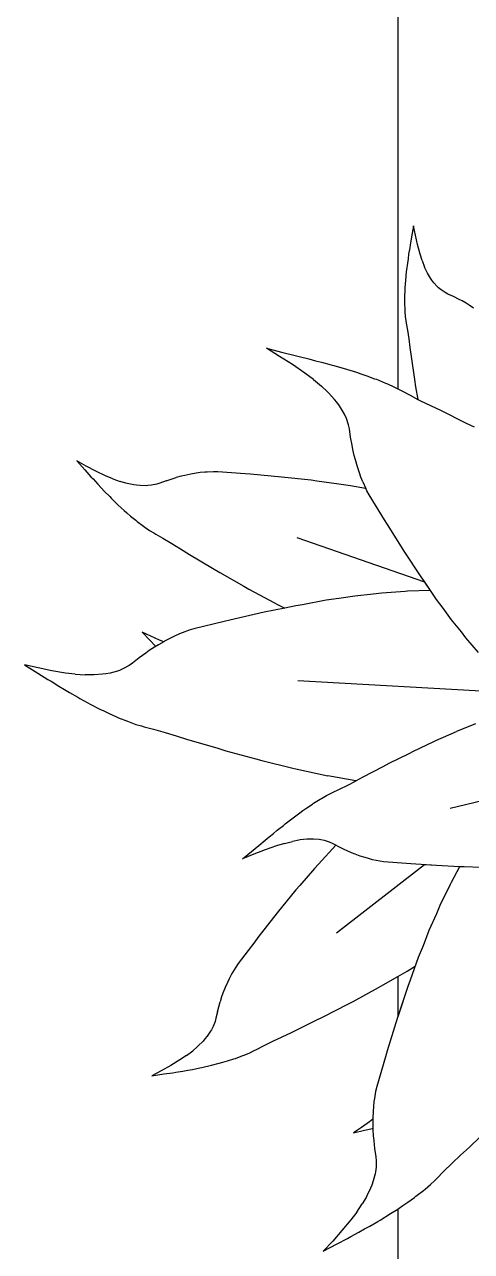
# Model space of a CAD drawing. Header units: metres. Extents: x 244.4 to 340.3, y -4.1 to 64.3.
# Drawn here: x 250.42 to 250.693, y 49.143 to 49.89 of the extents above; entities that cross this region are included whole.
import ezdxf

# ---------------------------------------------------------------- set-up
doc = ezdxf.new("R2010")
doc.units = ezdxf.units.M
doc.layers.add('Edges', color=7, linetype='Continuous')

msp = doc.modelspace()

# ---------------------------------------------------------------- linework, layer by layer
at = {"layer": 'Edges'}
for p, q in [((250.64767, 50.1423), (250.64767, 49.66825)), ((250.65727, 49.76742), (250.65616, 49.76075)), ((250.65845, 49.76167), (250.65727, 49.76742)), ((250.65616, 49.76075), (250.65523, 49.75566)), ((250.65973, 49.75591), (250.65845, 49.76167)), ((250.65504, 49.75402), (250.65433, 49.75011)), ((250.65523, 49.75566), (250.65504, 49.75402)), ((250.66124, 49.75021), (250.65973, 49.75591)), ((250.66252, 49.74619), (250.66124, 49.75021)), ((250.65354, 49.74472), (250.65308, 49.7406)), ((250.65399, 49.74729), (250.65354, 49.74472)), ((250.65433, 49.75011), (250.65399, 49.74729)), ((250.66252, 49.74619), (250.66408, 49.74221)), ((250.65289, 49.73947), (250.65237, 49.73401)), ((250.65308, 49.7406), (250.65289, 49.73947)), ((250.66547, 49.7393), (250.66408, 49.74221)), ((250.66581, 49.73861), (250.66547, 49.7393)), ((250.66766, 49.73547), (250.66581, 49.73861)), ((250.66852, 49.73426), (250.66766, 49.73547)), ((250.65201, 49.7296), (250.65197, 49.72757)), ((250.65237, 49.73401), (250.65201, 49.7296)), ((250.66967, 49.73271), (250.66852, 49.73426)), ((250.67184, 49.73032), (250.66967, 49.73271)), ((250.67254, 49.72967), (250.67184, 49.73032)), ((250.67411, 49.72834), (250.67254, 49.72967)), ((250.67651, 49.72672), (250.67411, 49.72834)), ((250.65183, 49.7213), (250.6518, 49.72042)), ((250.6518, 49.72042), (250.65196, 49.71614)), ((250.65197, 49.72757), (250.65181, 49.72493)), ((250.65181, 49.72493), (250.65183, 49.7213)), ((250.6782, 49.72583), (250.67651, 49.72672)), ((250.68169, 49.72428), (250.6782, 49.72583)), ((250.68505, 49.72258), (250.68169, 49.72428)), ((250.68686, 49.72166), (250.68505, 49.72258)), ((250.68931, 49.72028), (250.68686, 49.72166)), ((250.65196, 49.71614), (250.65204, 49.71526)), ((250.65204, 49.71526), (250.65228, 49.7121)), ((250.69113, 49.71913), (250.68931, 49.72028)), ((250.69392, 49.71736), (250.69113, 49.71913)), ((250.65228, 49.7121), (250.65266, 49.70949)), ((250.65266, 49.70949), (250.65281, 49.70824)), ((250.65281, 49.70824), (250.65356, 49.70395)), ((250.65356, 49.70395), (250.6544, 49.69855)), ((250.6544, 49.69855), (250.65514, 49.69327)), ((250.5757, 49.68794), (250.56769, 49.69294)), ((250.56769, 49.69294), (250.57772, 49.69033)), ((250.65514, 49.69327), (250.65581, 49.68778)), ((250.58357, 49.6829), (250.5757, 49.68794)), ((250.57772, 49.69033), (250.5853, 49.68853)), ((250.5853, 49.68853), (250.58771, 49.68781)), ((250.58771, 49.68781), (250.59346, 49.68649)), ((250.59346, 49.68649), (250.59755, 49.6853)), ((250.59755, 49.6853), (250.60128, 49.68445)), ((250.60128, 49.68445), (250.60715, 49.68276)), ((250.65581, 49.68778), (250.65796, 49.6739)), ((250.59115, 49.67772), (250.58357, 49.6829)), ((250.59634, 49.67386), (250.59115, 49.67772)), ((250.60715, 49.68276), (250.60876, 49.68239)), ((250.60876, 49.68239), (250.61642, 49.68013)), ((250.61642, 49.68013), (250.62249, 49.6783)), ((250.62249, 49.6783), (250.62523, 49.67731)), ((250.62523, 49.67731), (250.62879, 49.67619)), ((250.62879, 49.67619), (250.6336, 49.67436)), ((250.59634, 49.67386), (250.60131, 49.66974)), ((250.60484, 49.66643), (250.60131, 49.66974)), ((250.6336, 49.67436), (250.63476, 49.67397)), ((250.63476, 49.67397), (250.64029, 49.67173)), ((250.64029, 49.67173), (250.6414, 49.6712)), ((250.6414, 49.6712), (250.64537, 49.66945)), ((250.64537, 49.66945), (250.64767, 49.66825)), ((250.64767, 49.66825), (250.64858, 49.66778)), ((250.65796, 49.6739), (250.65858, 49.66949)), ((250.65858, 49.66949), (250.65994, 49.66178)), ((250.60566, 49.66565), (250.60484, 49.66643)), ((250.60926, 49.66169), (250.60566, 49.66565)), ((250.6106, 49.65999), (250.60926, 49.66169)), ((250.64858, 49.66778), (250.6501, 49.66704)), ((250.6501, 49.66704), (250.6552, 49.66425)), ((250.6552, 49.66425), (250.65994, 49.66178)), ((250.65994, 49.66178), (250.66154, 49.66095)), ((250.66154, 49.66095), (250.66762, 49.65797)), ((250.61225, 49.65778), (250.6106, 49.65999)), ((250.61468, 49.65389), (250.61225, 49.65778)), ((250.61528, 49.65269), (250.61468, 49.65389)), ((250.66762, 49.65797), (250.67382, 49.65512)), ((250.67382, 49.65512), (250.68934, 49.64733)), ((250.61646, 49.65011), (250.61528, 49.65269)), ((250.61772, 49.64636), (250.61646, 49.65011)), ((250.61828, 49.64384), (250.61772, 49.64636)), ((250.68934, 49.64733), (250.69418, 49.64503)), ((250.61899, 49.63882), (250.61828, 49.64384)), ((250.61994, 49.63389), (250.61899, 49.63882)), ((250.62041, 49.63128), (250.61994, 49.63389)), ((250.62123, 49.62767), (250.62041, 49.63128)), ((250.45795, 49.62123), (250.45226, 49.62434)), ((250.45226, 49.62434), (250.45714, 49.6189)), ((250.62199, 49.62494), (250.62123, 49.62767)), ((250.62309, 49.62081), (250.62199, 49.62494)), ((250.45714, 49.6189), (250.46083, 49.61469)), ((250.46376, 49.61818), (250.45795, 49.62123)), ((250.4697, 49.61533), (250.46376, 49.61818)), ((250.52156, 49.61632), (250.51799, 49.61553)), ((250.52499, 49.61686), (250.52156, 49.61632)), ((250.5273, 49.6172), (250.52499, 49.61686)), ((250.53009, 49.61747), (250.5273, 49.6172)), ((250.5316, 49.61755), (250.53009, 49.61747)), ((250.53548, 49.61769), (250.5316, 49.61755)), ((250.53813, 49.61761), (250.53548, 49.61769)), ((250.55476, 49.61642), (250.53813, 49.61761)), ((250.55801, 49.61624), (250.55476, 49.61642)), ((250.57697, 49.61455), (250.55801, 49.61624)), ((250.62439, 49.61699), (250.62309, 49.62081)), ((250.62523, 49.61449), (250.62439, 49.61699)), ((250.46083, 49.61469), (250.4621, 49.6134)), ((250.4621, 49.6134), (250.46495, 49.61016)), ((250.46495, 49.61016), (250.46713, 49.60795)), ((250.47407, 49.61347), (250.4697, 49.61533)), ((250.47407, 49.61347), (250.4786, 49.61184)), ((250.4821, 49.61084), (250.4786, 49.61184)), ((250.48294, 49.6106), (250.4821, 49.61084)), ((250.48698, 49.60977), (250.48294, 49.6106)), ((250.48863, 49.60956), (250.48698, 49.60977)), ((250.4908, 49.60932), (250.48863, 49.60956)), ((250.49443, 49.60923), (250.4908, 49.60932)), ((250.49548, 49.6093), (250.49443, 49.60923)), ((250.49776, 49.60952), (250.49548, 49.6093)), ((250.50089, 49.61014), (250.49776, 49.60952)), ((250.50287, 49.61076), (250.50089, 49.61014)), ((250.50672, 49.61223), (250.50287, 49.61076)), ((250.50672, 49.61223), (250.51271, 49.61419)), ((250.51568, 49.61501), (250.51271, 49.61419)), ((250.51799, 49.61553), (250.51568, 49.61501)), ((250.59486, 49.61259), (250.57697, 49.61455)), ((250.59839, 49.61208), (250.59486, 49.61259)), ((250.6119, 49.61028), (250.59839, 49.61208)), ((250.61885, 49.6091), (250.6119, 49.61028)), ((250.6281, 49.60762), (250.61885, 49.6091)), ((250.62639, 49.61155), (250.62523, 49.61449)), ((250.62639, 49.61155), (250.6282, 49.6076)), ((250.46713, 49.60795), (250.46903, 49.60583)), ((250.46903, 49.60583), (250.47225, 49.60262)), ((250.47225, 49.60262), (250.4731, 49.6017)), ((250.4731, 49.6017), (250.47746, 49.5975)), ((250.6282, 49.6076), (250.6281, 49.60762)), ((250.62885, 49.60618), (250.6282, 49.6076)), ((250.63024, 49.60369), (250.62885, 49.60618)), ((250.63964, 49.58852), (250.63024, 49.60369)), ((250.47746, 49.5975), (250.48103, 49.59415)), ((250.48103, 49.59415), (250.48276, 49.5927)), ((250.48276, 49.5927), (250.48496, 49.59073)), ((250.48496, 49.59073), (250.48814, 49.5882)), ((250.48814, 49.5882), (250.4889, 49.58756)), ((250.4889, 49.58756), (250.49276, 49.58467)), ((250.64135, 49.58558), (250.63964, 49.58852)), ((250.49276, 49.58467), (250.49359, 49.58412)), ((250.49359, 49.58412), (250.49655, 49.58207)), ((250.49655, 49.58207), (250.49912, 49.58051)), ((250.49912, 49.58051), (250.50034, 49.57974)), ((250.50034, 49.57974), (250.50466, 49.57726)), ((250.65195, 49.56891), (250.64135, 49.58558)), ((250.50466, 49.57726), (250.51008, 49.57406)), ((250.51008, 49.57406), (250.51534, 49.57086)), ((250.66424, 49.5505), (250.58639, 49.57761)), ((250.51534, 49.57086), (250.52076, 49.56745)), ((250.52076, 49.56745), (250.53482, 49.55917)), ((250.66185, 49.55383), (250.65195, 49.56891)), ((250.53482, 49.55917), (250.53925, 49.55648)), ((250.53925, 49.55648), (250.55392, 49.5482)), ((250.66393, 49.55095), (250.66185, 49.55383)), ((250.67134, 49.54012), (250.66393, 49.55095)), ((250.6677, 49.54545), (250.66424, 49.5505)), ((250.55392, 49.5482), (250.55701, 49.54641)), ((250.55701, 49.54641), (250.57261, 49.53804)), ((250.62159, 49.5421), (250.61171, 49.54058)), ((250.63262, 49.54329), (250.62159, 49.5421)), ((250.63806, 49.54395), (250.63262, 49.54329)), ((250.65224, 49.54495), (250.63806, 49.54395)), ((250.6536, 49.54506), (250.65224, 49.54495)), ((250.6677, 49.54545), (250.6536, 49.54506)), ((250.57884, 49.53482), (250.56623, 49.53223)), ((250.57261, 49.53804), (250.57407, 49.53723)), ((250.57407, 49.53723), (250.57884, 49.53482)), ((250.58571, 49.53624), (250.57884, 49.53482)), ((250.58959, 49.53688), (250.58571, 49.53624)), ((250.60415, 49.53953), (250.58959, 49.53688)), ((250.61171, 49.54058), (250.60415, 49.53953)), ((250.67541, 49.53474), (250.67134, 49.54012)), ((250.68045, 49.52775), (250.67541, 49.53474)), ((250.54188, 49.52659), (250.52347, 49.52212)), ((250.54541, 49.52753), (250.54188, 49.52659)), ((250.56623, 49.53223), (250.54541, 49.52753)), ((250.68642, 49.52032), (250.68045, 49.52775)), ((250.49724, 49.51777), (250.49193, 49.52024)), ((250.49193, 49.52024), (250.49662, 49.51538)), ((250.51476, 49.5191), (250.51176, 49.51778)), ((250.51639, 49.51973), (250.51476, 49.5191)), ((250.52057, 49.52128), (250.51639, 49.51973)), ((250.52347, 49.52212), (250.52057, 49.52128)), ((250.68922, 49.51669), (250.68642, 49.52032)), ((250.49662, 49.51538), (250.50015, 49.5116)), ((250.50263, 49.51536), (250.49724, 49.51777)), ((250.50192, 49.51244), (250.49947, 49.51099)), ((250.50015, 49.5116), (250.50028, 49.51147)), ((250.50513, 49.51436), (250.50192, 49.51244)), ((250.50513, 49.51436), (250.50263, 49.51536)), ((250.50566, 49.51468), (250.50513, 49.51436)), ((250.50932, 49.51655), (250.50566, 49.51468)), ((250.51176, 49.51778), (250.50932, 49.51655)), ((250.69697, 49.50775), (250.68922, 49.51669)), ((250.49015, 49.50444), (250.48621, 49.50129)), ((250.49421, 49.50736), (250.49015, 49.50444)), ((250.49636, 49.50894), (250.49421, 49.50736)), ((250.49947, 49.51099), (250.49636, 49.50894)), ((250.42864, 49.4984), (250.42035, 49.50023)), ((250.42035, 49.50023), (250.42846, 49.49527)), ((250.43694, 49.49668), (250.42864, 49.4984)), ((250.44525, 49.49527), (250.43694, 49.49668)), ((250.47689, 49.49647), (250.47261, 49.4953)), ((250.47811, 49.49692), (250.47689, 49.49647)), ((250.48069, 49.49799), (250.47811, 49.49692)), ((250.48411, 49.49984), (250.48069, 49.49799)), ((250.48621, 49.50129), (250.48411, 49.49984)), ((250.42846, 49.49527), (250.43454, 49.4914)), ((250.43454, 49.4914), (250.43657, 49.49028)), ((250.43657, 49.49028), (250.44122, 49.4873)), ((250.45121, 49.49452), (250.44525, 49.49527)), ((250.45121, 49.49452), (250.45724, 49.49412)), ((250.46179, 49.49411), (250.45724, 49.49412)), ((250.46286, 49.49411), (250.46179, 49.49411)), ((250.46794, 49.49451), (250.46286, 49.49411)), ((250.46998, 49.49483), (250.46794, 49.49451)), ((250.47261, 49.4953), (250.46998, 49.49483)), ((250.72559, 49.48261), (250.58692, 49.4906)), ((250.44122, 49.4873), (250.44468, 49.48536)), ((250.44468, 49.48536), (250.44772, 49.48343)), ((250.44772, 49.48343), (250.45275, 49.48063)), ((250.45275, 49.48063), (250.45408, 49.4798)), ((250.45408, 49.4798), (250.46075, 49.4762)), ((250.46075, 49.4762), (250.46613, 49.47336)), ((250.46613, 49.47336), (250.46867, 49.47219)), ((250.46867, 49.47219), (250.47191, 49.47057)), ((250.47191, 49.47057), (250.47648, 49.46859)), ((250.47648, 49.46859), (250.47757, 49.46808)), ((250.47757, 49.46808), (250.483, 49.46591)), ((250.483, 49.46591), (250.48415, 49.46553)), ((250.48415, 49.46553), (250.4882, 49.46407)), ((250.4882, 49.46407), (250.49165, 49.46307)), ((250.49165, 49.46307), (250.49328, 49.46256)), ((250.49328, 49.46256), (250.49896, 49.46107)), ((250.49896, 49.46107), (250.50601, 49.45909)), ((250.67089, 49.45416), (250.68353, 49.45973)), ((250.69509, 49.46441), (250.68353, 49.45973)), ((250.50601, 49.45909), (250.51278, 49.45704)), ((250.51278, 49.45704), (250.51969, 49.45482)), ((250.51969, 49.45482), (250.53744, 49.44972)), ((250.65722, 49.44771), (250.66976, 49.45361)), ((250.66976, 49.45361), (250.67089, 49.45416)), ((250.53744, 49.44972), (250.54299, 49.44803)), ((250.54299, 49.44803), (250.56115, 49.44317)), ((250.64249, 49.44037), (250.65474, 49.44642)), ((250.65474, 49.44642), (250.65722, 49.44771)), ((250.56115, 49.44317), (250.56494, 49.4421)), ((250.56494, 49.4421), (250.58385, 49.43747)), ((250.58385, 49.43747), (250.58561, 49.43702)), ((250.58561, 49.43702), (250.60504, 49.43279)), ((250.62661, 49.43213), (250.63878, 49.43837)), ((250.63878, 49.43837), (250.64249, 49.44037)), ((250.6221, 49.42962), (250.60504, 49.43279)), ((250.61719, 49.42704), (250.62191, 49.42951)), ((250.62191, 49.42951), (250.6221, 49.42962)), ((250.6221, 49.42962), (250.62661, 49.43213)), ((250.60427, 49.42071), (250.60682, 49.42198)), ((250.60682, 49.42198), (250.608, 49.4226)), ((250.608, 49.4226), (250.61215, 49.42454)), ((250.61215, 49.42454), (250.61719, 49.42704)), ((250.72738, 49.42443), (250.67962, 49.41288)), ((250.59228, 49.41331), (250.59567, 49.41552)), ((250.59567, 49.41552), (250.59647, 49.41608)), ((250.59647, 49.41608), (250.60046, 49.41854)), ((250.60046, 49.41854), (250.60132, 49.41901)), ((250.60132, 49.41901), (250.60427, 49.42071)), ((250.57902, 49.40347), (250.58402, 49.40728)), ((250.58402, 49.40728), (250.588, 49.41029)), ((250.588, 49.41029), (250.58991, 49.41158)), ((250.58991, 49.41158), (250.59228, 49.41331)), ((250.57196, 49.3977), (250.57423, 49.39967)), ((250.57423, 49.39967), (250.57804, 49.40262)), ((250.57804, 49.40262), (250.57902, 49.40347)), ((250.56421, 49.39142), (250.5658, 49.39262)), ((250.5658, 49.39262), (250.56931, 49.39565)), ((250.56931, 49.39565), (250.57196, 49.3977)), ((250.57866, 49.39161), (250.5836, 49.39285)), ((250.58734, 49.39355), (250.5836, 49.39285)), ((250.58822, 49.39371), (250.58734, 49.39355)), ((250.59241, 49.39416), (250.58822, 49.39371)), ((250.59411, 49.39422), (250.59241, 49.39416)), ((250.59628, 49.39425), (250.59411, 49.39422)), ((250.59988, 49.39398), (250.59628, 49.39425)), ((250.60093, 49.3938), (250.59988, 49.39398)), ((250.60312, 49.39335), (250.60093, 49.3938)), ((250.60609, 49.39241), (250.60312, 49.39335)), ((250.60795, 49.39159), (250.60609, 49.39241)), ((250.55322, 49.38228), (250.55955, 49.38744)), ((250.56013, 49.38504), (250.55322, 49.38228)), ((250.55955, 49.38744), (250.56421, 49.39142)), ((250.56698, 49.3877), (250.56013, 49.38504)), ((250.5738, 49.39011), (250.56698, 49.3877)), ((250.57866, 49.39161), (250.5738, 49.39011)), ((250.60799, 49.38842), (250.6017, 49.38148)), ((250.61002, 49.39048), (250.60795, 49.39159)), ((250.61002, 49.39048), (250.60799, 49.38842)), ((250.61147, 49.38971), (250.61002, 49.39048)), ((250.61504, 49.38802), (250.61147, 49.38971)), ((250.61692, 49.3871), (250.61504, 49.38802)), ((250.61959, 49.38594), (250.61692, 49.3871)), ((250.62168, 49.38516), (250.61959, 49.38594)), ((250.62482, 49.38394), (250.62168, 49.38516)), ((250.6017, 49.38148), (250.59691, 49.3763)), ((250.66407, 49.37861), (250.61035, 49.33709)), ((250.62785, 49.38299), (250.62482, 49.38394)), ((250.62983, 49.38236), (250.62785, 49.38299)), ((250.63223, 49.38173), (250.62983, 49.38236)), ((250.63679, 49.3808), (250.63223, 49.38173)), ((250.63902, 49.38052), (250.63679, 49.3808)), ((250.65303, 49.37944), (250.63902, 49.38052)), ((250.65569, 49.37916), (250.65303, 49.37944)), ((250.67121, 49.37814), (250.65569, 49.37916)), ((250.67121, 49.37814), (250.66407, 49.37861)), ((250.68532, 49.37743), (250.67121, 49.37814)), ((250.68532, 49.37743), (250.68014, 49.36787)), ((250.6854, 49.37742), (250.68532, 49.37743)), ((250.6882, 49.3774), (250.6854, 49.37742)), ((250.69852, 49.37707), (250.6882, 49.3774)), ((250.59691, 49.3763), (250.58803, 49.36597)), ((250.58568, 49.36329), (250.57426, 49.34937)), ((250.58803, 49.36597), (250.58568, 49.36329)), ((250.67956, 49.36664), (250.67335, 49.35386)), ((250.68014, 49.36787), (250.67956, 49.36664)), ((250.57426, 49.34937), (250.56249, 49.33441)), ((250.67119, 49.34881), (250.66671, 49.33867)), ((250.67335, 49.35386), (250.67119, 49.34881)), ((250.56249, 49.33441), (250.56056, 49.33178)), ((250.66671, 49.33867), (250.66309, 49.32936)), ((250.56056, 49.33178), (250.55049, 49.3185)), ((250.66309, 49.32936), (250.66021, 49.32228)), ((250.55049, 49.3185), (250.54897, 49.31633)), ((250.66021, 49.32228), (250.65523, 49.30834)), ((250.66021, 49.32228), (250.65832, 49.31699)), ((250.54621, 49.3117), (250.54491, 49.30921)), ((250.54697, 49.313), (250.54621, 49.3117)), ((250.54897, 49.31633), (250.54697, 49.313)), ((250.63745, 49.30472), (250.64767, 49.31064)), ((250.64767, 49.31064), (250.65336, 49.31393)), ((250.64767, 49.31064), (250.64767, 49.28608)), ((250.65336, 49.31393), (250.65832, 49.31699)), ((250.54252, 49.30392), (250.54123, 49.3005)), ((250.54394, 49.30709), (250.54252, 49.30392)), ((250.54491, 49.30921), (250.54394, 49.30709)), ((250.62044, 49.29544), (250.63598, 49.30393)), ((250.63598, 49.30393), (250.63745, 49.30472)), ((250.65385, 49.30467), (250.64758, 49.28579)), ((250.65385, 49.30467), (250.64767, 49.28608)), ((250.65523, 49.30834), (250.65385, 49.30467)), ((250.53784, 49.28925), (250.53947, 49.29534)), ((250.54041, 49.29828), (250.53947, 49.29534)), ((250.54123, 49.3005), (250.54041, 49.29828)), ((250.61725, 49.29382), (250.62044, 49.29544)), ((250.53784, 49.28925), (250.53697, 49.28522)), ((250.60231, 49.28606), (250.61725, 49.29382)), ((250.53522, 49.28027), (250.53416, 49.27824)), ((250.53641, 49.28323), (250.53522, 49.28027)), ((250.53697, 49.28522), (250.53641, 49.28323)), ((250.58302, 49.27656), (250.59764, 49.28381)), ((250.59764, 49.28381), (250.60231, 49.28606)), ((250.64758, 49.28579), (250.64124, 49.26541)), ((250.5302, 49.27264), (250.52912, 49.27137)), ((250.53158, 49.27433), (250.5302, 49.27264)), ((250.53364, 49.27732), (250.53158, 49.27433)), ((250.53416, 49.27824), (250.53364, 49.27732)), ((250.57165, 49.27123), (250.57721, 49.27388)), ((250.57721, 49.27388), (250.58302, 49.27656)), ((250.51897, 49.26258), (250.52281, 49.26549)), ((250.52556, 49.26787), (250.52281, 49.26549)), ((250.52622, 49.26844), (250.52556, 49.26787)), ((250.52912, 49.27137), (250.52622, 49.26844)), ((250.55755, 49.26426), (250.56027, 49.26556)), ((250.56027, 49.26556), (250.56158, 49.26616)), ((250.56158, 49.26616), (250.56601, 49.26844)), ((250.56601, 49.26844), (250.57165, 49.27123)), ((250.64124, 49.26541), (250.64028, 49.26188)), ((250.51503, 49.25994), (250.5094, 49.25651)), ((250.51897, 49.26258), (250.51503, 49.25994)), ((250.5342, 49.25669), (250.53896, 49.25786)), ((250.53896, 49.25786), (250.54112, 49.25852)), ((250.54112, 49.25852), (250.54397, 49.25929)), ((250.54397, 49.25929), (250.54782, 49.26056)), ((250.54782, 49.26056), (250.54877, 49.26085)), ((250.54877, 49.26085), (250.5533, 49.26251)), ((250.5533, 49.26251), (250.55422, 49.2629)), ((250.55422, 49.2629), (250.55755, 49.26426)), ((250.64028, 49.26188), (250.63495, 49.2437)), ((250.50367, 49.25332), (250.49796, 49.25024)), ((250.49796, 49.25024), (250.50518, 49.25136)), ((250.5094, 49.25651), (250.50367, 49.25332)), ((250.50518, 49.25136), (250.51072, 49.25215)), ((250.51072, 49.25215), (250.51249, 49.25251)), ((250.51249, 49.25251), (250.51676, 49.25313)), ((250.51676, 49.25313), (250.51981, 49.25375)), ((250.51981, 49.25375), (250.52262, 49.25418)), ((250.52262, 49.25418), (250.52707, 49.25513)), ((250.52707, 49.25513), (250.5283, 49.25533)), ((250.5283, 49.25533), (250.5342, 49.25669)), ((250.63495, 49.2437), (250.63423, 49.24077)), ((250.63349, 49.23638), (250.63321, 49.23465)), ((250.63423, 49.24077), (250.63349, 49.23638)), ((250.6327, 49.22867), (250.63249, 49.22456)), ((250.63286, 49.2314), (250.6327, 49.22867)), ((250.63321, 49.23465), (250.63286, 49.2314)), ((250.63039, 49.22228), (250.62561, 49.21882)), ((250.6325, 49.22394), (250.63039, 49.22228)), ((250.63249, 49.22456), (250.6325, 49.22394)), ((250.63249, 49.22456), (250.63256, 49.2202)), ((250.62561, 49.21882), (250.62081, 49.21546)), ((250.62081, 49.21546), (250.62737, 49.21708)), ((250.62737, 49.21708), (250.6324, 49.21825)), ((250.6324, 49.21825), (250.63258, 49.2183)), ((250.63256, 49.2202), (250.63258, 49.2183)), ((250.63258, 49.2183), (250.63259, 49.21736)), ((250.63259, 49.21736), (250.63281, 49.21364)), ((250.63281, 49.21364), (250.6331, 49.21098)), ((250.69135, 49.20678), (250.70464, 49.21961)), ((250.6331, 49.21098), (250.6336, 49.20601)), ((250.6336, 49.20601), (250.63436, 49.20102)), ((250.68597, 49.20191), (250.69135, 49.20678)), ((250.63436, 49.20102), (250.63457, 49.19849)), ((250.63457, 49.19849), (250.63446, 49.19459)), ((250.68081, 49.19707), (250.68597, 49.20191)), ((250.63388, 49.19054), (250.63275, 49.18625)), ((250.6341, 49.19183), (250.63388, 49.19054)), ((250.63446, 49.19459), (250.6341, 49.19183)), ((250.67144, 49.18778), (250.67557, 49.19195)), ((250.67557, 49.19195), (250.68081, 49.19707)), ((250.63184, 49.18374), (250.6311, 49.18181)), ((250.63275, 49.18625), (250.63184, 49.18374)), ((250.6643, 49.18135), (250.66759, 49.18413)), ((250.66759, 49.18413), (250.67019, 49.18662)), ((250.67019, 49.18662), (250.67144, 49.18778)), ((250.62837, 49.17628), (250.62609, 49.17234)), ((250.62891, 49.17721), (250.62837, 49.17628)), ((250.6311, 49.18181), (250.62891, 49.17721)), ((250.65382, 49.17328), (250.65781, 49.17625)), ((250.65781, 49.17625), (250.6588, 49.17693)), ((250.6588, 49.17693), (250.6634, 49.18055)), ((250.6634, 49.18055), (250.6643, 49.18135)), ((250.62272, 49.16733), (250.62609, 49.17234)), ((250.64337, 49.16643), (250.64767, 49.16914)), ((250.64767, 49.16914), (250.64851, 49.16967)), ((250.64767, 49.16914), (250.64767, 48.40825)), ((250.64851, 49.16967), (250.65079, 49.17129)), ((250.65079, 49.17129), (250.65382, 49.17328)), ((250.6191, 49.16254), (250.61372, 49.15605)), ((250.62272, 49.16733), (250.6191, 49.16254)), ((250.63059, 49.15876), (250.63552, 49.16171)), ((250.63552, 49.16171), (250.63691, 49.16245)), ((250.63691, 49.16245), (250.64337, 49.16643)), ((250.61372, 49.15605), (250.60808, 49.14972)), ((250.61908, 49.15253), (250.62398, 49.15506)), ((250.62398, 49.15506), (250.62739, 49.15709)), ((250.62739, 49.15709), (250.63059, 49.15876)), ((250.60808, 49.14972), (250.60235, 49.14346)), ((250.60235, 49.14346), (250.6107, 49.148)), ((250.6107, 49.148), (250.61709, 49.15133)), ((250.61709, 49.15133), (250.61908, 49.15253))]:
    msp.add_line(p, q, dxfattribs=at)

doc.saveas('drawing.dxf')
